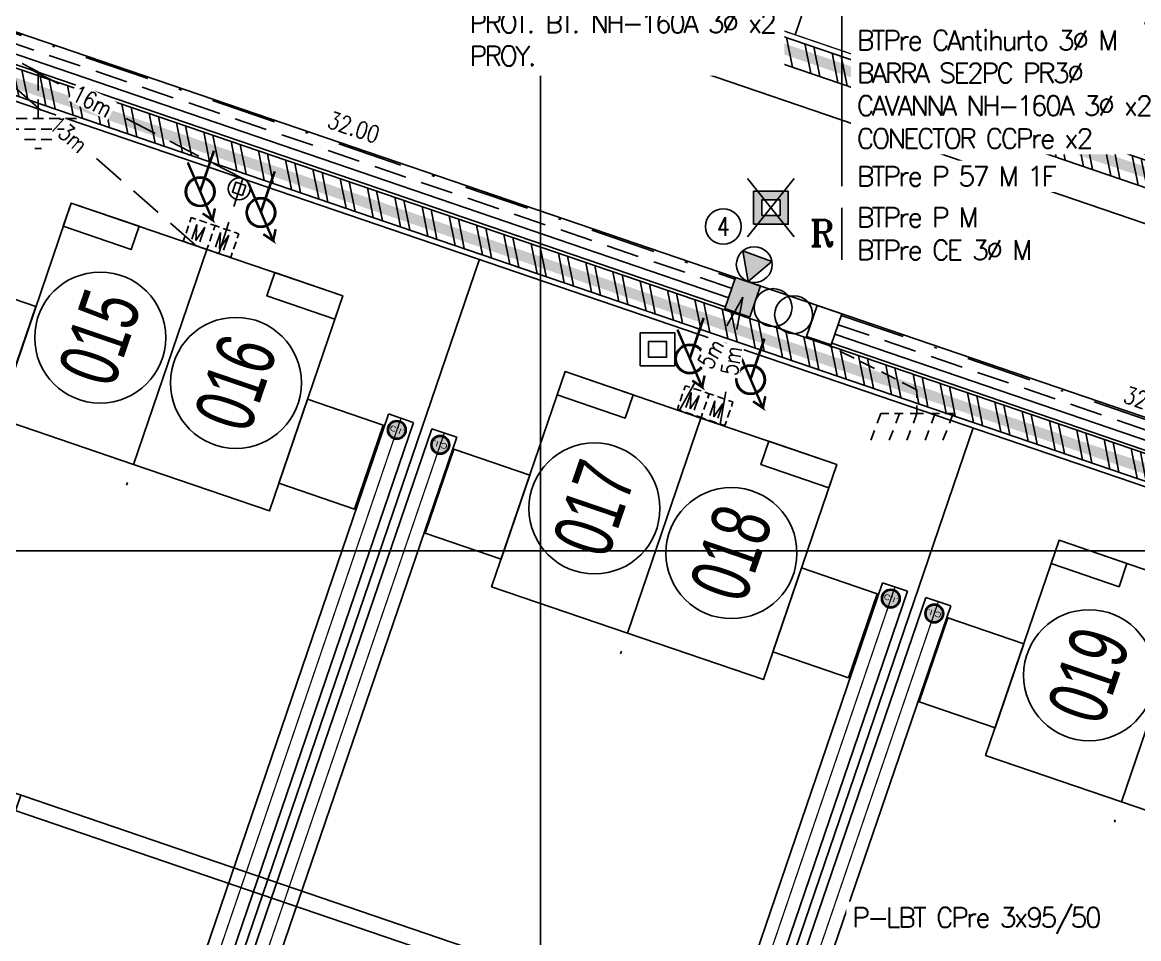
# Model space of a CAD drawing. Extents: x 0 to 336586, y 0 to 6284468.
# Drawn here: x 335380.22 to 335422.82, y 6277885.21 to 6277920.17 of the extents above; entities that cross this region are included whole.
import ezdxf
from ezdxf.enums import TextEntityAlignment as Align

# ---------------------------------------------------------------- set-up
doc = ezdxf.new("R2010")
doc.units = 0
doc.header["$LTSCALE"] = 5
doc.linetypes.add('DASHDOTX2', pattern=[2, 1, -0.5, 0, -0.5])
doc.linetypes.add('DASHED', pattern=[0.75, 0.5, -0.25])
for name, color, linetype in [('ACOM-P', 251, 'DASHED'), ('CALLES-URBANAS', 6, 'Continuous'), ('COTAS', 11, 'Continuous'), ('EQUIPOS', 240, 'Continuous'), ('EQUIPOS_E', 240, 'Continuous'), ('EQUIPOS_P', 240, 'Continuous'), ('ESTRUCTURAS', 42, 'Continuous'), ('ESTRUCTURAS_E', 42, 'Continuous'), ('ESTRUCTURAS_P', 42, 'Continuous'), ('ESTRUCTURAS_R', 42, 'Continuous'), ('GRILLA', 254, 'Continuous'), ('LAP_A_E', 100, 'Continuous'), ('LBT_A_P', 100, 'DASHED'), ('LBT_A_R', 30, 'Continuous'), ('LINEA-EDIFICACION-URBANA', 21, 'Continuous'), ('LMT_A_E', 10, 'DASHDOTX2'), ('MUROS', 8, 'Continuous'), ('PLANTA', 6, 'Continuous'), ('POSTES_E', 41, 'Continuous'), ('POSTES_P', 41, 'Continuous'), ('Prosan Agua Potable D. Arranque', 1, 'Continuous'), ('Prosan Agua Potable D. MAP', 5, 'Continuous'), ('Prosan Agua Potable P. Cañeria Existente', 5, '2xCAÑ_EXIS_1'), ('Prosan Agua Potable P. Cañeria Proyectada', 1, 'Continuous'), ('Prosan Alcantarillado D. Union Domiciliaria', 4, 'Continuous'), ('Prosan General Deslindes', 8, 'DASHDOTX2'), ('Prosan Pavimentación Vereda Existente', 8, 'Continuous'), ('Prosan Pavimentación Vereda Existente Hatch', 8, 'Continuous'), ('PUNTO-DE-INTERES', 254, 'Continuous'), ('servicios', 6, 'Continuous'), ('TEXTO', 2, 'Continuous'), ('TEXTO-AP_P', 50, 'Continuous'), ('TEXTO-BT_P', 151, 'Continuous'), ('TEXTO-BT_R', 151, 'Continuous'), ('TEXTO-MT_P', 1, 'Continuous')]:
    doc.layers.add(name, color=color, linetype=linetype)
doc.styles.add('2mm', font='simplex.shx', dxfattribs={"width": 0.8, "height": 0.65})
doc.styles.add('ARIAL', font='arial.ttf', dxfattribs={"width": 0.82})
doc.styles.add('ROMANS', font='romans.shx', dxfattribs={"height": 1})
doc.styles.add('ROMANT', font='romant.shx', dxfattribs={"height": 2})
doc.styles.get("Standard").update_dxf_attribs({"font": '', "height": 2})
doc.styles.add('Swis-50', font='swissc.ttf', dxfattribs={"width": 0.85})
doc.styles.get('Standard').set_extended_font_data('Arial Black', bold=True)
doc.linetypes.add('2xCAÑ_EXIS_1', pattern='A,1,-0.001,["/",Standard,S=0.2,R=0,X=-0.2,Y=-0.1],0', length=1.000999999999999)
doc.dimstyles.new('ACOMETIDA 500', dxfattribs={"dimtxt": 0.65, "dimasz": 1.8, "dimexe": 1.25, "dimexo": 0.625, "dimtad": 0, "dimdec": 0, "dimtxsty": '2mm', "dimblk": 'NONE', "dimcen": 2.5, "dimse1": 1, "dimse2": 1, "dimclrd": 256, "dimclrt": 2, "dimadec": 0, "dimazin": 0, "dimtfac": 1, "dimtdec": 0, "dimtmove": 0, "dimatfit": 3, "dimldrblk": 'NONE', "dimfxl": 1, "dimtfill": 1, "dimlwd": -1, "dimarcsym": 2})
doc.dimstyles.new('GRILLA X 500', dxfattribs={"dimtxt": 0.5, "dimasz": 1.8, "dimexe": 1.25, "dimexo": 0.625, "dimtad": 0, "dimdec": 0, "dimtxsty": 'ROMANS', "dimblk": 'NONE', "dimcen": 2.5, "dimse1": 1, "dimse2": 1, "dimsd1": 1, "dimsd2": 1, "dimclrd": 256, "dimclrt": 256, "dimadec": 0, "dimazin": 0, "dimtfac": 1, "dimtdec": 0, "dimtmove": 0, "dimatfit": 3, "dimldrblk": 'NONE', "dimfxlon": 1, "dimtfill": 1, "dimlwd": -1, "dimarcsym": 2})
doc.dimstyles.new('VANO 500', dxfattribs={"dimtxt": 0.65, "dimasz": 1.8, "dimexe": 0, "dimexo": 8, "dimgap": 1.2, "dimtad": 0, "dimdec": 0, "dimzin": 0, "dimdsep": 46, "dimtxsty": '2mm', "dimblk": 'NONE', "dimcen": 0, "dimse1": 1, "dimse2": 1, "dimsd1": 1, "dimsd2": 1, "dimclrd": 7, "dimclrt": 2, "dimadec": 0, "dimazin": 0, "dimtfac": 1, "dimtdec": 0, "dimtofl": 0, "dimtmove": 0, "dimatfit": 3, "dimldrblk": 'NONE', "dimfxl": 1, "dimtfill": 1, "dimtolj": 1, "dimtzin": 0, "dimlwd": 25, "dimarcsym": 0})
pattern_1 = [(101.1514259075973, (398815.021874129, 6884201.188221465), (-0.9345162955458134, -0.1842160236226215), []), (101.1514259075973, (398815.2719743277, 6884201.561132399), (-0.9345162955458134, -0.1842160236226215), [])]

# ---------------------------------------------------------------- blocks, each defined once
blk = doc.blocks.new('A$C461B3DCE')
at = {"layer": 'Prosan Agua Potable D. MAP', "ltscale": 2}
h = blk.add_hatch(color=4, dxfattribs=at)
h.dxf.hatch_style = 1
edge = h.paths.add_edge_path()
edge.add_line((0.7710314885518511, 0.5448670548734738), (0.7504819952160025, 0.5306253450311521))
edge.add_arc((0.5218886427903211, 0.3768014163459124), 0.2755298927691394, 393.9372072948622, 430.8894317799293)
edge.add_arc((0.5219586611189867, 0.376749035538496), 0.2755564759331746, 70.90675392884668, 215.492820778389)
edge.add_line((0.2976038094080948, 0.2167606861423788), (0.2770543160722461, 0.2025189763000571))
edge.add_arc((0.5218886427903213, 0.3768014163459125), 0.3005298927691393, 70.88943177992928, 215.4447158899646, ccw=False)
edge.add_arc((0.5218886427903213, 0.3768014163459125), 0.3005298927691391, 394.0026343322039, 430.88943177992934, ccw=False)
h = blk.add_hatch(color=4, dxfattribs=at)
h.dxf.hatch_style = 1
edge = h.paths.add_edge_path()
edge.add_line((0.7622593604771488, 0.557190258923689), (0.7420747884321109, 0.5424359027211417))
edge.add_arc((0.521888642790321, 0.3768014163459126), 0.2755298927691394, 0, 36.95222448506712, ccw=False)
edge.add_arc((0.5218620722195667, 0.376884724929531), 0.2755564759331746, 215.3966110015403, 359.98267785108266, ccw=False)
edge.add_line((0.2972388881172841, 0.2172733325026044), (0.2770543160722462, 0.2025189763000571))
edge.add_arc((0.5218886427903211, 0.3768014163459128), 0.3005298927691393, 215.4447158899647, 360)
edge.add_arc((0.5218886427903211, 0.3768014163459128), 0.3005298927691391, 0, 36.88679744772544)
at = {"layer": 'Prosan Agua Potable D. MAP', "color": 4, "ltscale": 2, "const_width": 0.05}
blk.add_lwpolyline([(9.38084215e-08, 1.08246816e-07), (1.023286459401971, 0.7479937492063158), (0.9377070762315523, 0.5236589383472321), (1.023286459402515, 0.7479937492077511), (0.7832410503892931, 0.7426890532315298)], dxfattribs=at)
at = {"layer": 'Prosan Agua Potable D. MAP', "color": 4, "ltscale": 2}
for radius in [0.3005298927691391, 0.2755298927691391]:
    blk.add_circle((0.5218886427903211, 0.3768014163459128), radius, dxfattribs=at)
blk = doc.blocks.new('agua potable')
at = {"layer": 'Prosan Agua Potable D. Arranque', "color": 4, "const_width": 0.1}
for points in [[(335876.6018312401, 6282591.420732695), (335877.1299631863, 6282592.967809621)], [(335878.9190310111, 6282590.62970078), (335879.4471629572, 6282592.176777706)], [(335895.2866105495, 6282585.042233541), (335895.8147424958, 6282586.589310468)], [(335897.6038103207, 6282584.251201626), (335898.1319422667, 6282585.798278551)]]:
    blk.add_lwpolyline(points, dxfattribs=at)
at = {"layer": 'Prosan Agua Potable P. Cañeria Proyectada', "color": 4, "const_width": 0.4}
blk.add_lwpolyline([(335921.2840937399, 6282516.132876968), (335940.1674004932, 6282571.448463109), (335854.3256344873, 6282600.752616114)], dxfattribs=at)
at = {"layer": 'Prosan Agua Potable D. MAP', "color": 4, "ltscale": 20}
for p, xscale, yscale, zscale, rotation in [((335876.130220587, 6282592.518516871), 1.885254132835699, 1.885254132835699, 1.885254132835699, 257.0827137300424), ((335878.447420358, 6282591.727484957), 1.885254132835698, 1.885254132835698, 1.885254132835698, 257.0827137440164), ((335894.8149998965, 6282586.140017718), 1.885254132835699, 1.885254132835699, 1.885254132835699, 257.0827137300424), ((335897.1321996673, 6282585.348985803), 1.885254132835698, 1.885254132835698, 1.885254132835698, 257.0827137440164)]:
    blk.add_blockref('A$C461B3DCE', p, dxfattribs=dict(at, xscale=xscale, yscale=yscale, zscale=zscale, rotation=rotation))
blk = doc.blocks.new('UD')
at = {"layer": 'Prosan Alcantarillado D. Union Domiciliaria', "true_color": 0x57ffab}
h = blk.add_hatch(color=101, dxfattribs=at)
edge = h.paths.add_edge_path()
edge.add_arc((6.984919e-10, 0), 0.3200000000000001, 0, 360)
at = {"layer": 'Prosan Alcantarillado D. Union Domiciliaria', "color": 7}
for radius in [0.36, 0.3200000000000001]:
    blk.add_circle((6.984919e-10, 0), radius, dxfattribs=at)
at = {"layer": 'Prosan Alcantarillado D. Union Domiciliaria', "color": 7, "ltscale": 10, "style": 'ARIAL', "oblique": 359.9999998988733, "width": 1.199999998176862}
blk.add_text('C.I.', height=0.2121039574924962, dxfattribs=at).set_placement((0, 0), align=Align.MIDDLE_CENTER)
blk = doc.blocks.new('ALCANTARILLADO')
at = {"layer": 'Prosan Alcantarillado D. Union Domiciliaria', "color": 5, "ltscale": 20}
for points in [[(85.49764686836716, -107.0332036117325), (99.46588982254616, -66.0553300071042)], [(86.44402267404075, -107.3562717717141), (100.4124104981165, -66.37797317025252)], [(100.4069205725464, -66.37610180396587), (99.46039989699057, -66.05345864070114)], [(87.11529389961652, -107.5854263617657), (101.1204745531504, -66.6196906301193)], [(101.1204745531431, -66.6196906301193), (102.0667051072523, -66.94318365701474)], [(88.06166970524646, -107.9084945219802), (102.0667051072815, -66.94318365701474)], [(104.3481261268316, -113.4682684298605), (118.3163693619354, -72.49039400392212)], [(105.2945019324397, -113.7913365900749), (119.2628900374912, -72.81303716707043)], [(119.2628900374912, -72.81303716707043), (118.3163693619354, -72.49039400392212)], [(105.9639434619748, -114.0198665693169), (119.9691241155451, -73.05413083755411)], [(119.9691241154942, -73.05413083755411), (120.9153546696107, -73.37762386456598)], [(106.9103192676484, -114.342934729415), (120.9153546696689, -73.37762386456598)]]:
    blk.add_lwpolyline(points, dxfattribs=at)
at = {"layer": 'Prosan Alcantarillado D. Union Domiciliaria', "color": 5, "ltscale": 20, "const_width": 0.05}
for points in [[(86.25689006705943, -106.3555528495926), (99.93915016033861, -66.21665158879478)], [(87.87529058699147, -106.9080328218406), (101.5935898302123, -66.78143714356702)], [(105.1073693256913, -112.7906176673714), (118.7896296997133, -72.65171558549628)], [(106.7239401493061, -113.3424730295083), (120.442239392607, -73.21587735100184)]]:
    blk.add_lwpolyline(points, dxfattribs=at)
at = {"layer": 'Prosan Alcantarillado D. Union Domiciliaria', "color": 5, "ltscale": 20, "xscale": -1, "rotation": 158.7564564780424}
for p in [(99.78126786874054, -66.66184540453833), (118.6299174310916, -73.09628561208956)]:
    blk.add_blockref('UD', p, dxfattribs=at)
at = {"layer": 'Prosan Alcantarillado D. Union Domiciliaria', "color": 5, "ltscale": 20, "rotation": 163.546395338698}
for p in [(101.4407960538592, -67.2283652946353), (120.2894456162103, -73.66280550207011)]:
    blk.add_blockref('UD', p, dxfattribs=at)
blk = doc.blocks.new('sa')
at = {"layer": 'Prosan Agua Potable P. Cañeria Existente', "const_width": 0.4}
blk.add_lwpolyline([(30.34441159793641, -129.3229763386771), (-29.13269241212402, -109.0190352937207)], dxfattribs=at)
blk = doc.blocks.new('A$C12F70A7C')
at = {"layer": 'MUROS'}
for points in [[(0, -8.672000000951812), (-5.476999999998952, -8.672000000951812), (-5.476999999998952, 0), (0, 0)], [(-2.738500000006752, 0), (-5.476999999998952, 0), (-5.476999999998952, -0.9399999999441206), (-2.738500000006752, -0.9399999999441206)], [(0, -8.672000000951812), (5.4769999999844, -8.672000000951812), (5.4769999999844, 0), (0, 0)], [(2.7384999999922, 0), (5.4769999999844, 0), (5.4769999999844, -0.9399999999441206), (2.7384999999922, -0.9399999999441206)], [(-5.476999999998952, -7.557999999960883), (-8.53499999998894, -7.557999999960883), (-8.53499999998894, -4.169999999925493), (-5.476999999998952, -4.169999999925493)], [(5.4769999999844, -7.557999999960883), (8.534999999974389, -7.557999999960883), (8.534999999974389, -4.169999999925493), (5.4769999999844, -4.169999999925493)]]:
    blk.add_lwpolyline(points, close=True, dxfattribs=at)
blk = doc.blocks.new('PLANTA')
at = {"layer": 'Prosan Pavimentación Vereda Existente Hatch'}
h = blk.add_hatch(dxfattribs=at)
h.set_pattern_fill('ANSI32', color=256, scale=0.1, angle=56.15142590759736, style=0)
h.set_pattern_definition(pattern_1)
edge = h.paths.add_edge_path()
edge.add_line((335894.3134308129, 6282719.590092134), (335895.2598065232, 6282719.267024006))
edge.add_line((335894.3134308129, 6282719.590092134), (335888.0040157382, 6282701.107683431))
edge.add_line((335895.2724755144, 6282719.304135762), (335888.9503914485, 6282700.784615304))
edge.add_arc((335889.6128544456, 6282700.558467615), 1.699999999970504, 161.1514259077581, 251.1514259065353)
edge.add_arc((335889.6128544456, 6282700.558467615), 0.6999999998990253, 161.1514259082373, 251.1514259052677)
edge.add_line((335901.15283879, 6282694.82268945), (335889.0636386286, 6282698.949628907))
edge.add_line((335901.4759069177, 6282695.76906516), (335889.3867067563, 6282699.896004617))
edge.add_arc((335901.7020546065, 6282696.431528158), 0.7000000001600462, 251.1514259488832, 263.8939748766911)
edge.add_arc((335901.7020546068, 6282696.431528158), 1.700000000531795, 251.1514259191394, 263.8939748462167)
edge.add_line((335959.3114418164, 6282689.564736108), (335901.6275965237, 6282695.735499428))
edge.add_line((335959.205073126, 6282688.57040935), (335901.5212278333, 6282694.741172669))
edge.add_line((336207.8208454849, 6282605.050171251), (335961.9768448928, 6282688.97493822))
edge.add_line((336206.5514016471, 6282604.426863669), (335961.6537767652, 6282688.02856251))
edge.add_ellipse((335958.0031069236, 6282677.334516984), major_axis=(-12.3, 0), ratio=1, start_angle=251.15142590634719, end_angle=263.89397483684957, ccw=False)
edge.add_ellipse((335958.0031069236, 6282677.334516984), major_axis=(-11.3, 0), ratio=1, start_angle=251.15142590634719, end_angle=263.89397483684957, ccw=False)
edge.add_arc((336182.0804661795, 6282600.840316948), 2.999999999820996, 126.6333180707792, 147.6580270922164)
edge.add_line((336203.4499476218, 6282595.341656849), (336206.5514016471, 6282604.426863668))
edge.add_line((336204.0732552044, 6282594.072213011), (336207.8208454848, 6282605.050171251))
edge.add_line((336179.5458557046, 6282602.445231195), (336204.0732552044, 6282594.072213011))
edge.add_line((336180.2903913187, 6282603.247728834), (336203.4499476218, 6282595.341656849))
h = blk.add_hatch(dxfattribs=at)
h.set_pattern_fill('ANSI32', color=256, scale=0.1, angle=56.15142590759736, style=0)
h.set_pattern_definition(pattern_1)
edge = h.paths.add_edge_path()
edge.add_arc((335877.2243188518, 6282605.457135884), 2.999999999997484, 174.6448247457941, 195.6695337692933)
edge.add_line((335874.3358123568, 6282604.646870354), (335923.494052094, 6282587.865522001))
edge.add_ellipse((335921.7039772333, 6282590.272933888), major_axis=(-2.99999999996358, 0), ratio=1, start_angle=126.6333180484456, end_angle=147.6580270699578)
edge.add_line((335924.2385877078, 6282588.66801964), (335874.237412998, 6282605.737124136))
h = blk.add_hatch(dxfattribs=at)
h.set_pattern_fill('ANSI32', color=256, scale=0.1, angle=56.15142590759736, style=0)
h.set_pattern_definition([(101.1514259075973, (398815.021874129, 6883263.931051567), (-0.9345162955458134, -0.1842160236226215), []), (101.1514259075973, (398815.2719743277, 6883264.303962502), (-0.9345162955458134, -0.1842160236226215), [])])
h.paths.add_polyline_path([(335858.4316376452, 6282599.932180399), (335858.1085695176, 6282598.985804688), (335935.3801462592, 6282572.607292072), (335935.7032143867, 6282573.553667782)])
at = {"layer": 'CALLES-URBANAS', "flags": 128}
blk.add_lwpolyline([(335858.2739759732, 6282608.756303176), (336170.1047724994, 6282502.30535514)], dxfattribs=at)
blk.add_lwpolyline([(335920.3279743883, 6282522.323749814), (335924.5980794206, 6282522.45104087), (335939.8630484486, 6282567.167293179, 0.4142135623730959), (335936.1232029526, 6282574.783956205), (335858.851626211, 6282601.162468823, 0.4142135623730951), (335851.234963184, 6282597.422623326), (335835.969994156, 6282552.706371017), (335839.2708948056, 6282549.994534941), (335920.3279743882, 6282522.323749814)], format="xyb", dxfattribs=at)
at = {"layer": 'LINEA-EDIFICACION-URBANA', "ltscale": 5}
for p, q in [((335871.1020131028, 6282541.50570783), (335887.2554194817, 6282588.824493342)), ((335889.9506626652, 6282535.071267623), (335906.1040690441, 6282582.390053134)), ((335930.7877383577, 6282547.547118695), (335846.4183437892, 6282576.348642269))]:
    blk.add_line(p, q, dxfattribs=at)
at = {"layer": 'LINEA-EDIFICACION-URBANA', "ltscale": 5, "const_width": 0.05}
blk.add_lwpolyline([(335878.3199759507, 6282604.554775565), (335876.5569958768, 6282608.145304949), (335893.3058830925, 6282657.208455045), (335896.8964124768, 6282658.971435119), (335938.8616885308, 6282644.645578051), (335940.6246686048, 6282641.055048666), (335923.8757813891, 6282591.99189857), (335920.2852520047, 6282590.228918497)], close=True, dxfattribs=at)
at = {"layer": 'LINEA-EDIFICACION-URBANA', "ltscale": 5}
for points in [[(335899.3026139778, 6282597.39184703), (335917.8790505039, 6282651.808506585)], [(335911.1323103557, 6282593.353495436), (335917.2496245418, 6282611.273175725)]]:
    blk.add_lwpolyline(points, dxfattribs=at)
blk.add_lwpolyline([(335936.187686818, 6282572.120286107), (335937.9506668918, 6282568.529756723), (335923.6248098233, 6282526.564480668), (335920.0342804392, 6282524.801500594), (335841.0183953288, 6282551.775474858), (335839.2554152549, 6282555.366004242), (335853.5812723234, 6282597.331280296), (335857.1718017076, 6282599.09426037)], close=True, dxfattribs=at)
at = {"layer": 'Prosan General Deslindes', "ltscale": 5}
for p, q in [((335861.6776883216, 6282544.722927934), (335877.8310947004, 6282592.041713446)), ((335880.5263378841, 6282538.288487726), (335896.6797442629, 6282585.607273239)), ((335899.3749874464, 6282531.854047518), (335915.5283938253, 6282579.172833031))]:
    blk.add_line(p, q, dxfattribs=at)
at = {"layer": 'Prosan Pavimentación Vereda Existente'}
for points in [[(335874.237412998, 6282605.737124136), (335924.2385877078, 6282588.66801964)], [(335874.3358123568, 6282604.646870354), (335923.494052094, 6282587.865522001)], [(335858.4316376451, 6282599.932180399), (335935.7032143867, 6282573.553667782)], [(335858.1085695176, 6282598.985804688), (335935.3801462592, 6282572.607292072)]]:
    blk.add_lwpolyline(points, dxfattribs=at)
at = {"layer": 'PUNTO-DE-INTERES', "color": 8}
for centre in [(335872.7884588938, 6282585.837167956), (335877.9686829497, 6282584.108080278), (335891.6482644625, 6282579.320225934), (335896.875734576, 6282577.614356399), (335910.5209740594, 6282572.956265697)]:
    blk.add_circle(centre, 2.5, dxfattribs=at)
at = {"layer": 'PUNTO-DE-INTERES', "xscale": -1, "rotation": 341.1514259085047}
for p in [(335876.8618903177, 6282589.202586316), (335876.8618903177, 6282589.202586316), (335876.8618903177, 6282589.202586316), (335895.7105398802, 6282582.768146108), (335895.7105398802, 6282582.768146108), (335895.7105398802, 6282582.768146108), (335914.5591894425, 6282576.3337059), (335914.5591894425, 6282576.3337059), (335914.5591894425, 6282576.3337059)]:
    blk.add_blockref('A$C12F70A7C', p, dxfattribs=at)
at = {"layer": 'PUNTO-DE-INTERES', "color": 8, "char_height": 2.25, "attachment_point": 5, "rotation": 71.15142590850466, "line_spacing_factor": 0.6, "style": 'Swis-50'}
for s, insert in [('\\fArial Narrow|b0|i0|c00|p39;\\H1x;\\W0.8;015', (335872.7772777755, 6282585.8409849)), ('\\fArial Narrow|b0|i0|c00|p39;\\H1x;\\W0.8;016', (335877.9634212469, 6282584.109876487)), ('\\fArial Narrow|b0|i0|c00|p39;\\H1x;\\W0.8;017', (335891.6430027595, 6282579.322022144)), ('\\fArial Narrow|b0|i0|c00|p39;\\H1x;\\W0.8;018', (335896.8678420219, 6282577.617050713)), ('\\fArial Narrow|b0|i0|c00|p39;\\H1x;\\W0.8;019', (335910.5130815053, 6282572.958960012))]:
    blk.add_mtext(s, dxfattribs=dict(at, insert=insert))
blk = doc.blocks.new('EM-BT_P')
at = {"layer": 'EQUIPOS'}
for p, q in [((-1.59583581811421, 0.990598165203636), (-1.59583581811421, 1.595838092819461)), ((-0.990595890498426, 1.595417830392476), (-1.59583581811421, 1.595417830392476)), ((-0.4940528739877835, 1.595417830392476), (0.4940729303437621, 1.595417830392476)), ((0.9906159468543903, 1.595417830392476), (1.595855874470174, 1.595417830392476)), ((1.595855874470174, 0.990598165203636), (1.595855874470174, 1.595838092819461)), ((-1.59583581811421, 0.4940551486930361), (-1.59583581811421, -0.4940706556385237)), ((1.595855874470174, 0.4940551486930361), (1.595855874470174, -0.4940706556385237)), ((-1.59583581811421, -0.9906136721491804), (-1.59583581811421, -1.595853599764949)), ((1.595855874470174, -0.9906136721491804), (1.595855874470174, -1.595853599764949)), ((-0.990595890498426, -1.595433337337964), (-1.59583581811421, -1.595433337337964)), ((-0.4940528739877835, -1.595433337337964), (0.4940729303437621, -1.595433337337964)), ((0.9906159468543903, -1.595433337337964), (1.595855874470174, -1.595433337337964))]:
    blk.add_line(p, q, dxfattribs=at)
at = {"layer": 'EQUIPOS', "style": 'ROMANS', "width": 0.8}
blk.add_text('M', height=1.98, dxfattribs=at).set_placement((-0.9147899827143248, -0.9896123134684556))
blk = doc.blocks.new('PC-11-5_E')
at = {"layer": 'POSTES_E'}
blk.add_lwpolyline([(-1.000007490111759, 1.250024174724103), (0.9999925098882407, 1.250024174724103), (0.9999925098882407, -1.249975825275897), (-1.000007490111759, -1.249975825275897)], close=True, dxfattribs=at)
blk.add_solid([(-1.000007490111759, 1.250024174724103), (0.9999925098882407, 1.250024174724103), (-1.000007490111759, -1.249975825275897), (0.9999925098882407, -1.249975825275897)], dxfattribs=at)
blk = doc.blocks.new('LUM-150W_E')
at = {"layer": 'EQUIPOS_E', "linetype": 'Continuous'}
blk.add_hatch(color=50, dxfattribs=at).paths.add_polyline_path([(-1.184300804563508, 2.052656395711328), (7.292464620271594e-05, 0.001260921570409357), (1.184446653855913, 2.052656395711328)])
at = {"layer": 'EQUIPOS_E', "color": 50, "linetype": 'Continuous', "flags": 128}
blk.add_lwpolyline([(-1.184300804563508, 2.052656395711328), (7.292464620266043e-05, 0.001260921570409579), (1.184446653855913, 2.052656395711328)], close=True, dxfattribs=at)
at = {"layer": 'EQUIPOS_E', "color": 50, "linetype": 'Continuous'}
blk.add_circle((7.29246462028279e-05, 1.368857904330984), 1.36885790627348, dxfattribs=at)
blk = doc.blocks.new('*D121')
at = {"layer": 'Defpoints', "color": 0, "ltscale": 0.5, "transparency": 16777216}
for p in [(335377.1670447416, 6277920.105235647), (335408.1617914091, 6277911.027417343), (335407.7088749551, 6277909.679059546)]:
    blk.add_point(p, dxfattribs=at)
at = {"layer": 'COTAS', "color": 2, "ltscale": 0.5, "transparency": 16777216, "insert": (335392.8656562788, 6277916.165423962), "char_height": 0.65, "attachment_point": 5, "rotation": 341.43268275955336, "style": '2mm', "bg_fill": 3, "box_fill_scale": 1.1, "bg_fill_color": 256, "bg_fill_true_color": 13158600, "bg_fill_transparency": 0}
blk.add_mtext('\\A1;32.00', dxfattribs=at)
blk = doc.blocks.new('_None')
blk = doc.blocks.new('*D122')
at = {"layer": 'Defpoints', "color": 0, "ltscale": 0.5, "transparency": 16777216}
for p in [(335407.7088749551, 6277909.679059546), (335438.4088996353, 6277900.581555472), (335437.9882446427, 6277899.329241863)]:
    blk.add_point(p, dxfattribs=at)
at = {"layer": 'COTAS', "color": 2, "ltscale": 0.5, "transparency": 16777216, "insert": (335423.2422134795, 6277905.676079886), "char_height": 0.65, "attachment_point": 5, "rotation": 341.43268275955336, "style": '2mm', "bg_fill": 3, "box_fill_scale": 1.1, "bg_fill_color": 256, "bg_fill_true_color": 13158600, "bg_fill_transparency": 0}
blk.add_mtext('\\A1;32.00', dxfattribs=at)
blk = doc.blocks.new('*D303')
at = {"layer": 'ACOM-P', "ltscale": 0.5, "transparency": 16777216}
for p, q in [((335407.7088749548, 6277909.679059546), (335407.0639508571, 6277908.524383313)), ((335405.3023594054, 6277905.370418701), (335405.9472835036, 6277906.525094935))]:
    blk.add_line(p, q, dxfattribs=at)
at = {"layer": 'Defpoints', "color": 0, "ltscale": 0.5, "transparency": 16777216}
for p in [(335407.7088749548, 6277909.679059546), (335405.302359405, 6277905.370418701), (335405.3023594054, 6277905.370418701)]:
    blk.add_point(p, dxfattribs=at)
at = {"layer": 'ACOM-P', "color": 2, "ltscale": 0.5, "transparency": 16777216, "insert": (335406.5056171799, 6277907.524739125), "char_height": 0.65, "attachment_point": 5, "rotation": 60.81522617923182, "style": '2mm', "bg_fill": 3, "box_fill_scale": 1.1, "bg_fill_color": 256, "bg_fill_true_color": 13158600, "bg_fill_transparency": 0}
blk.add_mtext('5m', dxfattribs=at)
blk = doc.blocks.new('*D304')
at = {"layer": 'ACOM-P', "ltscale": 0.5, "transparency": 16777216}
for p, q in [((335407.7088203854, 6277909.678750308), (335407.4808802432, 6277908.387052665)), ((335406.854982693, 6277904.840198727), (335407.0829228356, 6277906.131896373))]:
    blk.add_line(p, q, dxfattribs=at)
at = {"layer": 'Defpoints', "color": 0, "ltscale": 0.5, "transparency": 16777216}
for p in [(335407.7088203854, 6277909.678750308), (335407.7108085606, 6277909.678399463), (335406.8569708683, 6277904.839847882)]:
    blk.add_point(p, dxfattribs=at)
at = {"layer": 'ACOM-P', "color": 2, "ltscale": 0.5, "transparency": 16777216, "insert": (335407.2819015385, 6277907.259474519), "char_height": 0.65, "attachment_point": 5, "rotation": 79.99229984552208, "style": '2mm', "bg_fill": 3, "box_fill_scale": 1.1, "bg_fill_color": 256, "bg_fill_true_color": 13158600, "bg_fill_transparency": 0}
blk.add_mtext('5m', dxfattribs=at)
blk = doc.blocks.new('PM-6_P')
at = {"layer": 'POSTES_E'}
blk.add_lwpolyline([(-0.6677519658405187, 0.6677414800509212), (0.6677199434739736, 0.6677414800509212), (0.6677199434739736, -0.66773042926323), (-0.6677519658405187, -0.66773042926323)], close=True, dxfattribs=at)
blk.add_circle((-1.601118327254625e-05, 5.52539384557349e-06), 1.386432699211355, dxfattribs=at)
blk = doc.blocks.new('*D305')
at = {"layer": 'ACOM-P', "ltscale": 0.5, "transparency": 16777216}
for p, q in [((335377.1670398824, 6277920.105238146), (335381.7042413796, 6277917.772131277)), ((335388.6303059044, 6277914.210630047), (335384.0931044077, 6277916.543736915))]:
    blk.add_line(p, q, dxfattribs=at)
at = {"layer": 'Defpoints', "color": 0, "ltscale": 0.5, "transparency": 16777216}
for p in [(335377.1670398824, 6277920.105238146), (335377.1670451025, 6277920.105248297), (335388.6303111245, 6277914.210640198)]:
    blk.add_point(p, dxfattribs=at)
at = {"layer": 'ACOM-P', "color": 2, "ltscale": 0.5, "transparency": 16777216, "insert": (335382.8986728936, 6277917.157934097), "char_height": 0.65, "attachment_point": 5, "rotation": 332.7869948143203, "style": '2mm', "bg_fill": 3, "box_fill_scale": 1.1, "bg_fill_color": 256, "bg_fill_true_color": 13158600, "bg_fill_transparency": 0}
blk.add_mtext('16m', dxfattribs=at)
blk = doc.blocks.new('*D306')
at = {"layer": 'ACOM-P', "ltscale": 0.5, "transparency": 16777216}
for p, q in [((335377.1670447411, 6277920.105235646), (335380.9820668036, 6277916.775541551)), ((335386.820873111, 6277911.679518891), (335383.0058510485, 6277915.009212986))]:
    blk.add_line(p, q, dxfattribs=at)
at = {"layer": 'Defpoints', "color": 0, "ltscale": 0.5, "transparency": 16777216}
for p in [(335377.167044742, 6277920.105235647), (335377.1670447411, 6277920.105235646), (335386.8208731124, 6277911.679518891)]:
    blk.add_point(p, dxfattribs=at)
at = {"layer": 'ACOM-P', "color": 2, "ltscale": 0.5, "transparency": 16777216, "insert": (335381.9939589254, 6277915.892377269), "char_height": 0.65, "attachment_point": 5, "rotation": 318.88603155321414, "style": '2mm', "bg_fill": 3, "box_fill_scale": 1.1, "bg_fill_color": 256, "bg_fill_true_color": 13158600, "bg_fill_transparency": 0}
blk.add_mtext('13m', dxfattribs=at)
blk = doc.blocks.new('n-emp-1')
blk.add_circle((-2.273736754432321e-13, 0), 1.697627683685723)
at = {"style": 'ROMANS', "width": 0.8}
blk.add_attdef('N', text='', height=1.8, dxfattribs=at).set_placement((0, 0), align=Align.MIDDLE)
blk = doc.blocks.new('TRAF-A_P')
at = {"layer": 'EQUIPOS_E'}
for centre in [(-0.8307741790523124, -4.447399041396238e-05), (0.8306818556946354, -4.447399041396238e-05)]:
    blk.add_circle(centre, 1.450000000000003, dxfattribs=at)
blk = doc.blocks.new('PC-11-5_P')
at = {"layer": 'POSTES_E'}
blk.add_lwpolyline([(-0.9999145091573203, 1.250006196363586), (1.00008549084268, 1.250006196363586), (1.00008549084268, -1.249993803636414), (-0.9999145091573203, -1.249993803636414)], close=True, dxfattribs=at)
blk = doc.blocks.new('CA 3Ø-E')
at = {"layer": 'ESTRUCTURAS'}
for points in [[(-1.357839887321461, -1.258594672195613), (1.295361962344032, -1.258594672195613), (1.295361962344032, 1.255103026516736), (-1.357839887321461, 1.255103026516736)], [(-0.726714861637447, -0.6016650851815939), (0.6642369366600178, -0.6016650851815939), (0.6642369366600178, 0.5981734395027161), (-0.726714861637447, 0.5981734395027161)]]:
    blk.add_lwpolyline(points, close=True, dxfattribs=at)
for points in [[(-1.357839887321461, 1.255103026516736), (1.295361962344032, 1.255103026516736), (-0.726714861637447, 0.5981734395027161), (0.6642369366600178, 0.5981734395027161)], [(-1.357839887321461, 1.255103026516736), (-0.726714861637447, 0.5981734395027161), (-1.357839887321461, -1.258594672195613), (-0.726714861637447, -0.6016650851815939)], [(0.6642369366600178, 0.5981734395027161), (1.295361962344032, 1.255103026516736), (0.6642369366600178, -0.6016650851815939), (1.295361962344032, -1.258594672195613)], [(-1.357839887321461, -1.258594672195613), (-0.726714861637447, -0.6016650851815939), (1.295361962344032, -1.258594672195613), (0.6642369366600178, -0.6016650851815939)]]:
    blk.add_solid(points, dxfattribs=at)
blk = doc.blocks.new('CA 3Ø-R')
at = {"layer": 'EQUIPOS', "color": 2}
for p, q in [((1.78124794724863, 2.226559934206307), (-1.78124794724863, -2.226559934206307)), ((-1.78124794724863, 2.226559934206307), (1.78124794724863, -2.226559934206307))]:
    blk.add_line(p, q, dxfattribs=at)
at = {"layer": 'ESTRUCTURAS'}
for points in [[(-1.326600924832746, -1.256848849356174), (1.326600924832746, -1.256848849356174), (1.326600924832746, 1.256848849356174), (-1.326600924832746, 1.256848849356174)], [(-0.6954758991487324, -0.599919262342155), (0.6954758991487324, -0.599919262342155), (0.6954758991487324, 0.599919262342155), (-0.6954758991487324, 0.599919262342155)]]:
    blk.add_lwpolyline(points, close=True, dxfattribs=at)
for points in [[(-1.326600924832746, 1.256848849356174), (1.326600924832746, 1.256848849356174), (-0.6954758991487324, 0.599919262342155), (0.6954758991487324, 0.599919262342155)], [(-1.326600924832746, 1.256848849356174), (-0.6954758991487324, 0.599919262342155), (-1.326600924832746, -1.256848849356174), (-0.6954758991487324, -0.599919262342155)], [(0.6954758991487324, 0.599919262342155), (1.326600924832746, 1.256848849356174), (0.6954758991487324, -0.599919262342155), (1.326600924832746, -1.256848849356174)], [(-1.326600924832746, -1.256848849356174), (-0.6954758991487324, -0.599919262342155), (1.326600924832746, -1.256848849356174), (0.6954758991487324, -0.599919262342155)]]:
    blk.add_solid(points, dxfattribs=at)
at = {"layer": 'COTAS'}
blk.add_blockref('CA 3Ø-E', (0.03123896248871461, 0.001745822839438915), dxfattribs=at)
blk = doc.blocks.new('CA 3Ø-P')
at = {"layer": 'ESTRUCTURAS'}
for points in [[(-1.307126184576191, -1.266878571361303), (1.346075665089302, -1.266878571361303), (1.346075665089302, 1.246819127351046), (-1.307126184576191, 1.246819127351046)], [(-0.676001158892177, -0.6099489843472838), (0.7149506394052878, -0.6099489843472838), (0.7149506394052878, 0.5898895403370261), (-0.676001158892177, 0.5898895403370261)]]:
    blk.add_lwpolyline(points, close=True, dxfattribs=at)
blk = doc.blocks.new('TT-S_P')
at = {"layer": 'ESTRUCTURAS_E', "ltscale": 3}
for p, q in [((1.657170947816326, -0.8640653022951028), (0, 0)), ((4.069243126028397, -2.121743563292085), (2.412072178212014, -1.257678260997011)), ((6.570607230804427, -3.425979516855932), (4.913436282988101, -2.561914214560829)), ((9.105852084715393, -4.74788122770434), (7.368990578442236, -3.8422644810191)), ((9.105852084715535, -4.747881227704397), (9.105852084715535, -6.800140530395112)), ((9.105852084715535, -7.785268621837815), (9.105852084715535, -9.837527924528558)), ((4.937199434267285, -9.837527924525233), (6.115733717630775, -9.837527924525233)), ((6.713632307243472, -9.837527924525233), (7.892166590607018, -9.837527924525233)), ((8.516584943035012, -9.837527924528558), (9.695119226398559, -9.837527924528558)), ((11.49807186218996, -9.837527924525233), (10.31953757882647, -9.837527924525233)), ((13.27450473516626, -9.837527924525233), (12.09597045180271, -9.837527924525233)), ((6.287813355392416, -11.00585093154979), (7.003679050656899, -11.00585093154979)), ((7.628097403084865, -11.00585093155311), (8.806631686448354, -11.00585093155311)), ((7.628097403084865, -12.14540153467328), (8.806631686448354, -12.14540153467328)), ((10.60958432223984, -11.00585093154979), (9.431050038876348, -11.00585093154979)), ((10.60958432223984, -12.14540153467001), (9.431050038876348, -12.14540153467001)), ((11.92389081404107, -11.00585093154979), (11.20748291185259, -11.00585093154979)), ((9.468130448197767, -13.10210014875597), (8.743573721235746, -13.10210014875597))]:
    blk.add_line(p, q, dxfattribs=at)
blk = doc.blocks.new('*U417')
at = {"layer": 'GRILLA', "lineweight": -3}
for points in [[(400, 250), (400, 350)], [(350, 300), (450, 300)]]:
    blk.add_lwpolyline(points, dxfattribs=at)
blk = doc.blocks.new('*U418')
at = {"layer": 'ESTRUCTURAS_E', "ltscale": 3}
for p, q in [((1.527642329725043, -0.7641805059021187), (8.663374759909066e-06, -4.333725230021958e-06)), ((3.833480495239004, -1.917641981513413), (2.305846828888778, -1.153465809336524)), ((6.057006480870686, -3.02992800522705), (4.529372814520403, -2.265751833050161)), ((8.362844646384648, -4.183389480838316), (6.835210980034421, -3.419213308661484)), ((10.6999151799823, -5.352474487153246), (9.098820184763472, -4.551550370535012)), ((10.69991517998242, -5.352474487153303), (10.69991517998242, -6.22133757840328)), ((10.69991517998242, -7.948189978312684), (10.69991517998242, -7.064838025045447)), ((6.767396618827976, -7.948189978312684), (6.370114060831187, -9.003351561600311)), ((7.617109368627101, -7.948189978312684), (6.768639091286903, -7.948189978312684)), ((9.193727407536588, -7.948189978312684), (8.240339090674784, -7.948189978312684)), ((8.778198292210593, -7.948189978312684), (8.380915734213804, -9.003351561600311)), ((9.972644288595493, -7.948189978312684), (11.42718607136922, -7.948189978312684)), ((10.69991517998242, -7.948189978312684), (10.30263262198563, -9.003351561600311)), ((12.20610295242821, -7.948189978312684), (13.15949126929002, -7.948189978312684)), ((12.68279711085913, -7.948189978312684), (12.28551455286234, -9.003351561600311)), ((13.7827209913377, -7.948189978312684), (14.6311912686779, -7.948189978312684)), ((14.6311912686779, -7.948189978312684), (14.23390871068114, -9.003351561600311)), ((5.671593947456588, -10.85858425166134), (6.075852842074684, -9.784893885151746)), ((7.682395620839205, -10.85858425166134), (8.086654515457301, -9.784893885151746)), ((9.604112508611, -10.85858425166134), (10.00837140322912, -9.784893885151746)), ((11.58699443948771, -10.85858425166134), (11.99125333410584, -9.784893885151746)), ((13.53538859730651, -10.85858425166134), (13.93964749192461, -9.784893885151746))]:
    blk.add_line(p, q, dxfattribs=at)
blk = doc.blocks.new('*D440')
at = {"layer": 'Defpoints', "color": 0, "ltscale": 0.5, "transparency": 16777216}
for p in [(335402.3497128253, 6277986.733224559), (335398.5975279866, 6277900), (0, 0)]:
    blk.add_point(p, dxfattribs=at)
at = {"layer": 'GRILLA', "ltscale": 0.5, "transparency": 16777216, "insert": (335402.3497128243, 6277991.143938844), "char_height": 1, "attachment_point": 5, "rotation": 90, "style": 'ROMANS', "bg_fill": 3, "box_fill_scale": 1.1, "bg_fill_color": 256, "bg_fill_true_color": 13158600, "bg_fill_transparency": 0}
blk.add_mtext('X-335399', dxfattribs=at)

msp = doc.modelspace()

# ---------------------------------------------------------------- linework, layer by layer
at = {"layer": 'LAP_A_E', "ltscale": 0.5}
for points in [[(335377.4585071361, 6277919.411377896), (335407.0539612785, 6277909.308257272)], [(335411.1086663936, 6277907.922520123), (335437.3333208268, 6277898.958637127)]]:
    msp.add_lwpolyline(points, dxfattribs=at)
at = {"layer": 'LBT_A_P', "ltscale": 0.5}
for points in [[(335377.7008082317, 6277920.121159678), (335407.2962623743, 6277910.018039055)], [(335411.3512453752, 6277908.632206982), (335437.5756219411, 6277899.668418963)]]:
    msp.add_lwpolyline(points, dxfattribs=at)
at = {"layer": 'LBT_A_R', "ltscale": 0.5}
for points in [[(335377.5796576839, 6277919.766268787), (335407.1751118264, 6277909.663148164)], [(335411.2299558845, 6277908.277363553), (335437.4544713839, 6277899.313528045)]]:
    msp.add_lwpolyline(points, dxfattribs=at)
at = {"layer": 'LMT_A_E', "ltscale": 0.5}
for points in [[(335377.8219587796, 6277920.47605057), (335407.4174129222, 6277910.372929947)], [(335411.4725348661, 6277908.987050411), (335437.6969114319, 6277900.023262393)]]:
    msp.add_lwpolyline(points, dxfattribs=at)
at = {"layer": 'TEXTO-BT_R', "ltscale": 0.5}
msp.add_lwpolyline([(335411.4878728295, 6277913.096240955), (335411.4878728295, 6277911.103525982)], dxfattribs=at)
at = {"layer": 'TEXTO-MT_P', "ltscale": 0.5}
msp.add_lwpolyline([(335411.4878728295, 6277930.393829746), (335411.4878728295, 6277913.913804957)], dxfattribs=at)

# ---------------------------------------------------------------- block references
at = {"layer": 'EQUIPOS_E', "ltscale": 5, "xscale": 0.4999999999999998, "yscale": 0.4999999999999998, "zscale": 0.4999999999999998, "rotation": 339.7831393312817}
msp.add_blockref('LUM-150W_E', (335407.9147847052, 6277910.281797482), dxfattribs=at)
at = {"layer": 'EQUIPOS_P', "ltscale": 5, "xscale": 0.3, "yscale": 0.3, "zscale": 0.3, "rotation": 341.1514259146094}
for p in [(335386.9690588723, 6277912.113614368), (335387.8752614523, 6277911.804393529), (335405.8241499255, 6277905.698043463), (335406.7303525055, 6277905.388822624)]:
    msp.add_blockref('EM-BT_P', p, dxfattribs=at)
at = {"layer": 'GRILLA', "lineweight": -3}
msp.add_blockref('*U417', (335000, 6277600), dxfattribs=at)
at = {"layer": 'PLANTA'}
msp.add_blockref('PLANTA', (-489.5943777723587, -4677.696606804617), dxfattribs=at)
at = {"layer": 'POSTES_E', "ltscale": 5, "xscale": 0.5, "yscale": 0.5, "zscale": 0.5, "rotation": 341.1514259053098}
msp.add_blockref('PC-11-5_E', (335407.7088745942, 6277909.679046897), dxfattribs=at)
at = {"layer": 'servicios'}
for name, p in [('sa', (335404.3044613108, 6278039.81721634)), ('agua potable', (-489.5943777723587, -4677.696606804617))]:
    msp.add_blockref(name, p, dxfattribs=at)
at = {"layer": 'servicios', "color": 1}
msp.add_blockref('ALCANTARILLADO', (335294.7307215866, 6277971.279013176), dxfattribs=at)

# ---------------------------------------------------------------- texts
at = {"layer": 'TEXTO-BT_R', "ltscale": 0.5, "style": 'ROMANT'}
msp.add_text('R', height=0.9999999975, dxfattribs=at).set_placement((335410.7320940873, 6277912.128131726), align=Align.MIDDLE_CENTER)

# ---------------------------------------------------------------- next in the draw order: texts
at = {"layer": 'TEXTO-AP_P', "ltscale": 0.5, "insert": (335412.0612790974, 6277914.296508225), "char_height": 0.7499999981250001, "attachment_point": 4, "style": 'ROMANS', "bg_fill": 3, "box_fill_scale": 1.3, "bg_fill_color": 256, "bg_fill_transparency": 0}
msp.add_mtext('{\\T0.8;BTPre P 57 M 1F}', dxfattribs=at)
at = {"layer": 'TEXTO-BT_P', "ltscale": 0.5, "insert": (335412.0612790974, 6277917.612082356), "char_height": 0.7499999981250001, "attachment_point": 4, "style": 'ROMANS', "bg_fill": 3, "box_fill_scale": 1.3, "bg_fill_color": 256, "bg_fill_transparency": 0}
msp.add_mtext('{\\T0.8;BTPre CAntihurto 3Ø M\\PBARRA SE2PC PR3Ø\\PCAVANNA NH-160A 3Ø x2\\PCONECTOR CCPre x2 }', dxfattribs=at)
at = {"layer": 'TEXTO-BT_R', "ltscale": 0.5, "insert": (335412.0612790973, 6277912.105527095), "char_height": 0.7499999981250001, "attachment_point": 4, "style": 'ROMANS', "bg_fill": 3, "box_fill_scale": 1.3, "bg_fill_color": 256, "bg_fill_transparency": 0}
msp.add_mtext('{\\T0.8;BTPre P M\\PBTPre CE 3Ø M}', dxfattribs=at)

# ---------------------------------------------------------------- next in the draw order: dimensions: what is measured, and where the dimension line sits
at = {"layer": 'COTAS', "ltscale": 0.5}
dim = msp.add_linear_dim(base=(335408.1617914091, 6277911.027417343), p1=(335377.1670447421, 6277920.105235647), p2=(335407.7088749551, 6277909.679059546), angle=161.4326827595534, dimstyle='VANO 500', override={"dimpost": '.00', "dimsah": 1, "dimtmove": 1}, dxfattribs=at)
dim.commit()
dim.dimension.update_dxf_attribs({"geometry": '*D121', "text_midpoint": (335392.8656562788, 6277916.165423962)})

# ---------------------------------------------------------------- next in the draw order: block references
at = {"layer": 'ESTRUCTURAS', "xscale": 0.4000000000014552, "yscale": 0.4000000000014552, "zscale": 0.4000000000014552}
msp.add_blockref('n-emp-1', (335406.9689527639, 6277912.379529001), dxfattribs=at).add_auto_attribs({'N': '4'})
at = {"layer": 'ESTRUCTURAS_R', "xscale": 0.5, "yscale": 0.5, "zscale": 0.5}
msp.add_blockref('CA 3Ø-R', (335408.7857944334, 6277913.092938729), dxfattribs=at)
at = {"layer": 'POSTES_P', "ltscale": 5, "xscale": 0.3, "yscale": 0.3, "zscale": 0.3, "rotation": 161.1514259169997}
msp.add_blockref('PM-6_P', (335388.4959334494, 6277913.817017449), dxfattribs=at)

# ---------------------------------------------------------------- next in the draw order: dimensions: what is measured, and where the dimension line sits
at = {"layer": 'COTAS', "ltscale": 0.5}
dim = msp.add_linear_dim(base=(335438.4088996353, 6277900.581555472), p1=(335407.7088749551, 6277909.679059546), p2=(335437.9882446429, 6277899.329241864), angle=161.4326827595534, dimstyle='VANO 500', override={"dimpost": '.00', "dimsah": 1, "dimtmove": 1}, dxfattribs=at)
dim.commit()
dim.dimension.update_dxf_attribs({"geometry": '*D122', "text_midpoint": (335423.2422134795, 6277905.676079886)})

# ---------------------------------------------------------------- next in the draw order: block references
at = {"layer": 'ESTRUCTURAS_P', "ltscale": 5, "xscale": 0.35, "yscale": 0.35, "zscale": 0.35}
msp.add_blockref('*U418', (335410.6153279078, 6277908.025101805), dxfattribs=at)
at = {"layer": 'POSTES_P', "ltscale": 5, "xscale": 0.4999999999999999, "yscale": 0.4999999999999999, "zscale": 0.4999999999999999, "rotation": 341.1289925901995}
msp.add_blockref('PC-11-5_P', (335410.8174356094, 6277908.616518415), dxfattribs=at)

# ---------------------------------------------------------------- next in the draw order: dimensions: what is measured, and where the dimension line sits
at = {"layer": 'ACOM-P', "ltscale": 0.5}
dim = msp.add_aligned_dim(p1=(335388.6303111244, 6277914.210640198), p2=(335377.1670451029, 6277920.105248297), distance=1.1414300660069803e-05, text='16m', dimstyle='ACOMETIDA 500', override={"dimpost": 'm', "dimsah": 1}, dxfattribs=at)
dim.commit()
dim.dimension.update_dxf_attribs({"geometry": '*D305', "text_midpoint": (335382.8986728936, 6277917.157934097)})
dim = msp.add_aligned_dim(p1=(335407.7088749551, 6277909.679059546), p2=(335405.3023594054, 6277905.370418702), distance=4.541385721072092e-10, dimstyle='ACOMETIDA 500', override={"dimpost": 'm', "dimsah": 1}, dxfattribs=at)
dim.commit()
dim.dimension.update_dxf_attribs({"geometry": '*D303', "text_midpoint": (335406.5056171799, 6277907.524739125)})

# ---------------------------------------------------------------- next in the draw order: linework, layer by layer
msp.add_lwpolyline([(335387.7205934693, 6277911.351309432), (335388.630305905, 6277914.210630047)], dxfattribs=at)

# ---------------------------------------------------------------- next in the draw order: block references
at = {"layer": 'ESTRUCTURAS_P', "xscale": 0.5, "yscale": 0.5, "zscale": 0.5}
msp.add_blockref('CA 3Ø-P', (335404.4490204907, 6277907.696932189), dxfattribs=at)

# ---------------------------------------------------------------- next in the draw order: dimensions: what is measured, and where the dimension line sits
at = {"layer": 'ACOM-P', "ltscale": 0.5}
for p1, p2, distance, picture, middle in [((335386.8208731118, 6277911.679518891), (335377.1670447421, 6277920.105235647), 2.0539969806127393e-09, '*D306', (335381.9939589254, 6277915.892377269)), ((335406.8569708683, 6277904.839847884), (335407.7108085606, 6277909.678399464), 0.0020188938192619694, '*D304', (335407.2819015385, 6277907.259474519))]:
    dim = msp.add_aligned_dim(p1=p1, p2=p2, distance=distance, dimstyle='ACOMETIDA 500', override={"dimpost": 'm', "dimsah": 1}, dxfattribs=at)
    dim.commit()
    dim.dimension.update_dxf_attribs({"geometry": picture, "text_midpoint": middle})

# ---------------------------------------------------------------- next in the draw order: linework, layer by layer
at = {"layer": 'COTAS', "ltscale": 0.5}
msp.add_lwpolyline([(335455.5784468627, 6277864.243627384), (335429.085087358, 6277873.308442813), (335401.922338083, 6277882.592979114), (335368.3455327686, 6277894.056580859), (335355.245567407, 6277898.456863447), (335339.7816869681, 6277903.852761691), (335309.3018035695, 6277914.288910255), (335278.7574154784, 6277924.734896343)], dxfattribs=at)

# ---------------------------------------------------------------- next in the draw order: block references
at = {"layer": 'EQUIPOS_P', "ltscale": 5, "xscale": 0.5, "yscale": 0.5, "zscale": 0.5, "rotation": 341.1514258301278}
msp.add_blockref('TRAF-A_P', (335409.2613046356, 6277909.149123805), dxfattribs=at)
at = {"layer": 'ESTRUCTURAS_P', "ltscale": 5, "xscale": 0.35, "yscale": 0.35, "zscale": 0.35}
msp.add_blockref('TT-S_P', (335377.6402329581, 6277919.943714233), dxfattribs=at)

# ---------------------------------------------------------------- next in the draw order: texts
at = {"layer": 'TEXTO', "ltscale": 0.5, "insert": (335397.2814810102, 6277918.514304797), "char_height": 0.75, "attachment_point": 7, "style": 'ROMANS', "bg_fill": 3, "box_fill_scale": 1.5, "bg_fill_color": 256, "bg_fill_true_color": 13158600, "bg_fill_transparency": 0}
msp.add_mtext('{\\T0.8;SED-60506\\PPUERTA DEL INCA \\PETAPA 3-4\\P200kVA/12KV 3Ø\\PPROT. MT. FUS. 10T\\PPROT. BT. NH-160A 3Ø x2\\PPROY.}', dxfattribs=at)
at = {"layer": 'TEXTO-BT_P', "ltscale": 0.5, "insert": (335411.8884643569, 6277885.892092432), "char_height": 0.7499999981250001, "attachment_point": 4, "style": 'ROMANS', "bg_fill": 3, "box_fill_scale": 1.3, "bg_fill_color": 256, "bg_fill_transparency": 0}
msp.add_mtext('{\\T0.8;P-LBT CPre 3x95/50}', dxfattribs=at)

# ---------------------------------------------------------------- next in the draw order: dimensions: what is measured, and where the dimension line sits
at = {"layer": 'GRILLA', "ltscale": 0.5}
dim = msp.add_ordinate_dim(feature_location=(335398.5975279866, 6277900), offset=(3.7521848386968486, 86.733224558644), dtype=1, origin=(0, 0), dimstyle='GRILLA X 500', override={"dimpost": 'X-<>', "dimsah": 1}, dxfattribs=at)
dim.commit()
dim.dimension.update_dxf_attribs({"geometry": '*D440', "text_midpoint": (335402.3497128243, 6277991.143938844)})

doc.saveas('drawing.dxf')
